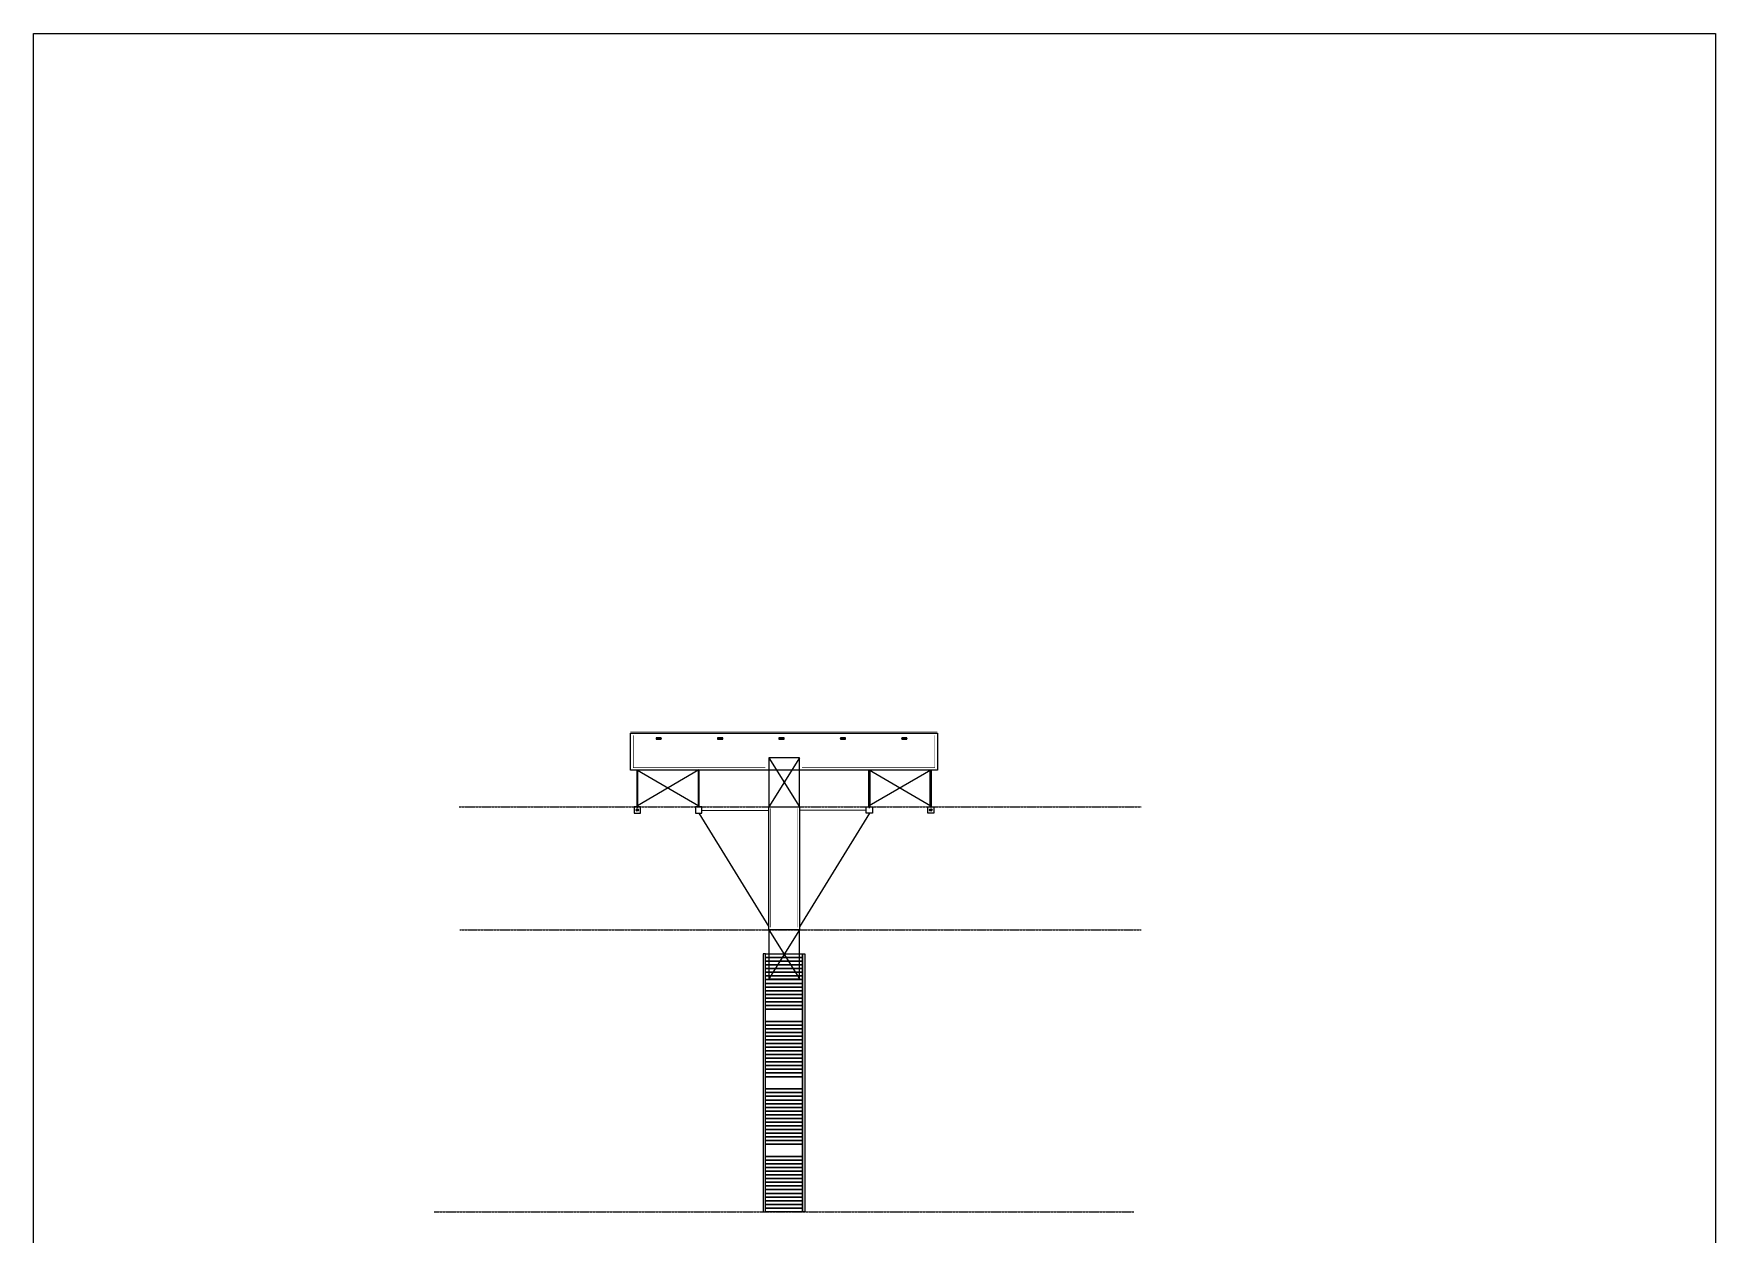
# Model space of a CAD drawing. Extents: x -231680 to 311509, y 18389 to 315840.
# Drawn here: x -37678 to 99266, y 218066 to 315840 of the extents above; entities that cross this region are included whole.
import ezdxf

# ---------------------------------------------------------------- set-up
doc = ezdxf.new("R2010")
doc.units = 0
doc.header["$LTSCALE"] = 1000
doc.linetypes.add('DASH', pattern=[0.35, 0.25, -0.1])
doc.linetypes.add('DOTE', pattern=[2.42, 2, -0.2, 0.02, -0.2])
doc.layers.add('00标注文字', color=2, linetype='Continuous', lineweight=15)
for name, color, linetype in [('DIM_SYMB', 3, 'Continuous'), ('DOTE', 1, 'Continuous'), ('PUB_DIM', 3, 'Continuous')]:
    doc.layers.add(name, color=color, linetype=linetype)

# ---------------------------------------------------------------- blocks, each defined once
blk = doc.blocks.new('*U84')
blk.add_lwpolyline([(-1500, 150), (1500, 150), (1500, -150), (-1500, -150)], close=True)
blk = doc.blocks.new('*U85')
at = {"color": 0, "linetype": 'ByBlock', "lineweight": -2, "transparency": 16777216}
for p in [(0, 0), (0, -300), (0, -600), (0, -900), (0, -1200), (0, -1500), (0, -1800), (0, -2100), (0, -2400), (0, -2700), (0, -3000), (0, -3300), (0, -3600), (0, -3900), (0, -4200)]:
    blk.add_blockref('*U84', p, dxfattribs=at)
blk = doc.blocks.new('M24_90')
at = {"layer": 'PUB_DIM'}
for p, q in [((-11, 11), (-14, 10)), ((-11, 11), (-7, 10)), ((-11, 11), (11, 11)), ((-7, 10), (0, 11)), ((-7, 10), (-7, 0)), ((0, 11), (7, 10)), ((11, 11), (7, 10)), ((7, 10), (7, 0)), ((11, 11), (14, 10)), ((-11, -74), (-14, -73)), ((-11, -74), (-7, -73)), ((-11, -74), (11, -74)), ((-7, -73), (-7, -58)), ((-7, -73), (0, -74)), ((0, -74), (7, -73)), ((7, -73), (7, -58)), ((11, -74), (7, -73)), ((11, -74), (14, -73))]:
    blk.add_line(p, q, dxfattribs=at)
for points in [[(-14, 10), (14, 10), (14, 0), (-14, 0)], [(-8, 0), (8, 0), (8, -77), (-8, -77)], [(-15, -52), (15, -52), (15, -55), (-15, -55)], [(-14, -73), (14, -73), (14, -58), (-14, -58)]]:
    blk.add_lwpolyline(points, close=True, dxfattribs=at)
blk = doc.blocks.new('ahjshdasda')
at = {"layer": 'PUB_DIM'}
for p, q in [((39726, 54601), (39726, 54591)), ((39727, 54601), (39727, 54591)), ((39729, 54601), (39729, 54591)), ((39731, 54601), (39731, 54591))]:
    blk.add_line(p, q, dxfattribs=at)
for points in [[(39720, 54602), (39737, 54602), (39737, 54600), (39720, 54600)], [(39729, 54599), (39729, 54580), (39728, 54580), (39728, 54599)]]:
    blk.add_lwpolyline(points, close=True, dxfattribs=at)
at = {"layer": 'PUB_DIM', "xscale": 0.08773124708293675, "yscale": 0.08773124708293675, "zscale": 0.08773124708293675, "rotation": 90.01075038123389}
blk.add_blockref('M24_90', (39726, 54594), dxfattribs=at)
blk = doc.blocks.new('M16膨胀螺栓')
at = {"layer": 'PUB_DIM'}
for p, q in [((-12, 12), (-16, 10)), ((-12, 12), (-8, 10)), ((-12, 12), (12, 12)), ((-8, 10), (0, 12)), ((0, 12), (8, 10)), ((12, 12), (8, 10)), ((12, 12), (16, 10)), ((-8, -84), (-12, -103)), ((-12, -103), (-12, -112)), ((-12, -112), (12, -112)), ((-10, -112), (-10, -112)), ((0, -128), (-10, -123)), ((-5, -117), (5, -117)), ((-2, -107), (-4, -112)), ((-1, -84), (-2, -107)), ((0, -128), (10, -123)), ((1, -84), (2, -107)), ((2, -107), (4, -112)), ((8, -84), (12, -103)), ((10, -112), (10, -112)), ((12, -103), (12, -112))]:
    blk.add_line(p, q, dxfattribs=at)
for points in [[(-16, 10), (16, 10), (16, 0), (-16, 0)], [(-8, 22), (8, 22), (8, -73), (-8, -73)], [(-10, -18), (10, -18), (10, -123), (-10, -123)], [(-8, -79), (8, -79), (8, -84), (-8, -84)]]:
    blk.add_lwpolyline(points, close=True, dxfattribs=at)
for centre, start, end in [((-5, -112), 180, 270), ((5, -112), 270, 0)]:
    blk.add_arc(centre, 5, start, end, dxfattribs=at)
blk = doc.blocks.new('hjashdasda')
at = {"layer": 'DOTE', "linetype": 'DOTE', "ltscale": 0.005}
for p, q in [((37896, 49659), (37896, 49655)), ((37909, 49660), (37909, 49655))]:
    blk.add_line(p, q, dxfattribs=at)
at = {"layer": 'DOTE', "linetype": 'DOTE', "ltscale": 0.02}
for p, q in [((37907, 49665), (37897, 49665)), ((37903, 49683), (37903, 49656))]:
    blk.add_line(p, q, dxfattribs=at)
at = {"layer": 'PUB_DIM'}
for p, q in [((37896, 49657), (37896, 49656)), ((37897, 49657), (37897, 49656)), ((37900, 49657), (37900, 49669)), ((37905, 49669), (37900, 49669)), ((37902, 49657), (37902, 49669)), ((37903, 49657), (37903, 49669)), ((37905, 49657), (37905, 49669)), ((37908, 49657), (37908, 49656)), ((37909, 49657), (37909, 49656))]:
    blk.add_line(p, q, dxfattribs=at)
for points in [[(37911, 49656), (37894, 49656), (37894, 49657), (37911, 49657)], [(37902, 49661), (37902, 49682), (37903, 49682), (37903, 49661)]]:
    blk.add_lwpolyline(points, close=True, dxfattribs=at)
at = {"layer": 'PUB_DIM', "yscale": 0.08773124708293675, "zscale": 0.08773124708293675}
for name, p, xscale, rotation in [('M16膨胀螺栓', (37896, 49657), -0.08773124708293675, 359.9999999999325), ('M24_90', (37905, 49665), 0.08773124708293675, 270)]:
    blk.add_blockref(name, p, dxfattribs=dict(at, xscale=xscale, rotation=rotation))
at = {"layer": 'PUB_DIM', "xscale": 0.08773124708293675, "yscale": 0.08773124708293675, "zscale": 0.08773124708293675}
blk.add_blockref('M16膨胀螺栓', (37909, 49657), dxfattribs=at)
blk = doc.blocks.new('*U92')
blk.add_lwpolyline([(-1500, 150), (1500, 150), (1500, -150), (-1500, -150)], close=True)
blk = doc.blocks.new('*U69')
at = {"color": 0, "linetype": 'ByBlock', "lineweight": -2, "transparency": 16777216}
for p in [(0, 0), (0, -300), (0, -600), (0, -900), (0, -1200), (0, -1500), (0, -1800), (0, -2100), (0, -2400), (0, -2700), (0, -3000), (0, -3300), (0, -3600), (0, -3900), (0, -4200)]:
    blk.add_blockref('*U92', p, dxfattribs=at)
blk = doc.blocks.new('*U70')
blk.add_lwpolyline([(-1500, 150), (1500, 150), (1500, -150), (-1500, -150)], close=True)
blk = doc.blocks.new('*U71')
at = {"color": 0, "linetype": 'ByBlock', "lineweight": -2, "transparency": 16777216}
for p in [(0, 0), (0, -300), (0, -600), (0, -900), (0, -1200), (0, -1500), (0, -1800), (0, -2100), (0, -2400), (0, -2700), (0, -3000), (0, -3300), (0, -3600), (0, -3900), (0, -4200)]:
    blk.add_blockref('*U70', p, dxfattribs=at)
blk = doc.blocks.new('*U72')
blk.add_lwpolyline([(-1500, 150), (1500, 150), (1500, -150), (-1500, -150)], close=True)
blk = doc.blocks.new('*U73')
at = {"color": 0, "linetype": 'ByBlock', "lineweight": -2, "transparency": 16777216}
for p in [(0, 0), (0, -300), (0, -600), (0, -900), (0, -1200), (0, -1500), (0, -1800), (0, -2100), (0, -2400), (0, -2700), (0, -3000), (0, -3300), (0, -3600), (0, -3900), (0, -4200)]:
    blk.add_blockref('*U72', p, dxfattribs=at)
blk = doc.blocks.new('游艇码头系船柱')
at = {"layer": 'DIM_SYMB'}
for p, q in [((0.04, 0.1), (0.05, 0.1)), ((0.04, 0.05), (0.05, 0.05)), ((0.05, 0.1), (0.05, 0.05)), ((0.05, 0.09), (0.1, 0.09)), ((0.05, 0.05), (0.1, 0.05)), ((0.15, 0.11), (0.19, 0.11)), ((0.15, 0.04), (0.19, 0.04)), ((0.43, 0.09), (0.18, 0.09)), ((0.43, 0.05), (0.18, 0.05)), ((0.46, 0.11), (0.42, 0.11)), ((0.46, 0.04), (0.42, 0.04)), ((0.57, 0.09), (0.51, 0.09)), ((0.57, 0.05), (0.51, 0.05)), ((0.57, 0.1), (0.57, 0.1)), ((0.57, 0.1), (0.57, 0.05)), ((0.57, 0.05), (0.57, 0.05))]:
    blk.add_line(p, q, dxfattribs=at)
blk.add_lwpolyline([(0, 0.15), (0.61, 0.15), (0.61, 0), (0, 0)], close=True, dxfattribs=at)
for centre, radius in [((0.13, 0.07), 0.04), ((0.13, 0.07), 0.035), ((0.48, 0.07), 0.04), ((0.48, 0.07), 0.035)]:
    blk.add_circle(centre, radius, dxfattribs=at)
for centre, radius, start, end in [((0.05, 0.07), 0.0256, 102.6804, 257.3196), ((0.15, 0.07), 0.035, 325.1501, 34.8499), ((0.19, 0.07), 0.035, 34.8499, 90), ((0.19, 0.07), 0.035, 270, 325.1501), ((0.42, 0.07), 0.035, 90, 145.1501), ((0.42, 0.07), 0.035, 214.8499, 270), ((0.46, 0.07), 0.035, 145.1501, 214.8499), ((0.56, 0.07), 0.0256, 282.6804, 77.3196)]:
    blk.add_arc(centre, radius, start, end, dxfattribs=at)
blk = doc.blocks.new('*U80')
at = {"layer": '00标注文字', "xscale": -693.1336901761795, "yscale": 693.1336901761795, "zscale": 693.1336901761795}
blk.add_blockref('游艇码头系船柱', (211, -52), dxfattribs=at)
blk = doc.blocks.new('*U81')
at = {"color": 0, "linetype": 'ByBlock', "lineweight": -2, "transparency": 16777216}
for p in [(0, 0), (5000, 0), (10000, 0), (15000, 0), (20000, 0)]:
    blk.add_blockref('*U80', p, dxfattribs=at)

msp = doc.modelspace()

# ---------------------------------------------------------------- hatches: boundary and pattern name
h = msp.add_hatch()
h.set_pattern_fill('ANSI31', color=3, scale=50)
h.set_pattern_definition([(45, (5609.226, 201263.046), (-56.1266, 56.1266), [])])
h.paths.add_polyline_path([(11524.2, 252932.1), (11444.2, 252932.1), (11444.2, 255805.7), (11524.2, 255805.7)])
h = msp.add_hatch()
h.set_pattern_fill('ANSI31', color=3, scale=50)
h.set_pattern_definition([(45, (609.226, 201263.046), (-56.1266, 56.1266), [])])
h.paths.add_polyline_path([(16524.2, 252932.1), (16444.2, 252932.1), (16444.2, 255805.7), (16524.2, 255805.7)])
h = msp.add_hatch()
h.set_pattern_fill('ANSI31', color=3, scale=50)
h.set_pattern_definition([(45, (-9390.774, 201263.046), (-56.1266, 56.1266), [])])
h.paths.add_polyline_path([(30330.4, 252932.1), (30410.4, 252932.1), (30410.4, 255805.7), (30330.4, 255805.7)])
h = msp.add_hatch()
h.set_pattern_fill('ANSI31', color=3, scale=50)
h.set_pattern_definition([(45, (-4390.774, 201263.046), (-56.1266, 56.1266), [])])
h.paths.add_polyline_path([(35330.4, 252932.1), (35410.4, 252932.1), (35410.4, 255805.7), (35330.4, 255805.7)])

# ---------------------------------------------------------------- linework, layer by layer
for points in [[(-37678, 315839.6), (99265.7, 315839.6), (99265.7, 131841.3), (-37678, 131841.3)], [(10927.3, 258869.8), (35927.3, 258869.8), (35927.3, 255869.8), (25427.3, 255869.8), (25427.3, 255869.8), (21427.3, 255869.8), (21427.3, 255869.8), (10927.3, 255869.8)], [(11729.7, 252869.8), (11229.7, 252869.8), (11229.7, 252369.8), (11729.7, 252369.8)], [(16729.7, 252869.8), (16229.7, 252869.8), (16229.7, 252369.8), (16729.7, 252369.8)], [(22177.3, 252869.8), (24677.3, 252869.8), (24677.3, 242869.8), (22177.3, 242869.8)], [(30125, 252869.8), (30625, 252869.8), (30625, 252369.8), (30125, 252369.8)], [(35125, 252869.8), (35625, 252869.8), (35625, 252369.8), (35125, 252369.8)], [(21927.3, 240906.4), (21727.3, 240906.4), (21727.3, 219906.4), (21927.3, 219906.4)], [(24927.3, 240906.4), (25127.3, 240906.4), (25127.3, 219906.4), (24927.3, 219906.4)], [(21927.3, 236406.4), (24927.3, 236406.4), (24927.3, 235406.4), (21927.3, 235406.4)], [(21927.3, 230906.4), (24927.3, 230906.4), (24927.3, 229906.4), (21927.3, 229906.4)], [(21927.3, 225406.4), (24927.3, 225406.4), (24927.3, 224406.4), (21927.3, 224406.4)]]:
    msp.add_lwpolyline(points, close=True)
at = {"color": 4, "const_width": 50}
msp.add_lwpolyline([(10905.3, 258966.2), (35917, 258969.2)], dxfattribs=at)
at = {"color": 6, "const_width": 50}
for points in [[(11145.8, 258710), (11145.8, 256076.3), (21632.4, 256076.3), (21632.4, 256076.3), (21897.3, 256076.3)], [(35708.9, 258710), (35708.9, 256076.3), (25222.2, 256076.3), (25222.2, 256076.3), (24876.9, 256076.3)], [(22331, 252761.5), (22331, 243079.4)], [(24523.6, 252761.5), (24523.6, 243079.4)]]:
    msp.add_lwpolyline(points, dxfattribs=at)
at = {"color": 2}
for points in [[(22177.3, 252869.8), (24677.3, 252869.8), (24677.3, 256869.8), (22177.3, 256869.8)], [(22177.3, 238869.8), (24677.3, 238869.8), (24677.3, 242869.8), (22177.3, 242869.8)]]:
    msp.add_lwpolyline(points, close=True, dxfattribs=at)
for points in [[(24677.3, 256869.8), (22177.3, 252869.8)], [(22177.3, 256869.8), (24677.3, 252869.8)], [(24677.3, 242869.8), (22177.3, 238869.8)], [(22177.3, 242869.8), (24677.3, 238869.8)]]:
    msp.add_lwpolyline(points, dxfattribs=at)
at = {"color": 3}
for points in [[(11524.2, 255805.7), (11444.2, 255805.7), (11444.2, 252932.1), (11524.2, 252932.1)], [(16524.2, 255805.7), (16444.2, 255805.7), (16444.2, 252932.1), (16524.2, 252932.1)], [(30330.4, 255805.7), (30410.4, 255805.7), (30410.4, 252932.1), (30330.4, 252932.1)], [(35330.4, 255805.7), (35410.4, 255805.7), (35410.4, 252932.1), (35330.4, 252932.1)]]:
    msp.add_lwpolyline(points, close=True, dxfattribs=at)
at = {"color": 1}
for points in [[(16484.2, 255879.7), (11482.4, 252970.5)], [(11484.4, 255869.8), (16482.4, 252970.5)], [(30370.4, 255879.7), (35372.2, 252970.5)], [(35370.2, 255869.8), (30372.2, 252970.5)], [(16479.7, 252369.8), (22177.3, 243094.7)], [(16729.7, 252619.8), (22177.3, 252569.8)], [(30125, 252619.8), (24677.3, 252569.8)], [(30375, 252369.8), (24677.3, 243094.7)]]:
    msp.add_lwpolyline(points, dxfattribs=at)
at = {"linetype": 'DASH', "ltscale": 0.1}
for points in [[(-3032.5, 252869.8), (52516.2, 252869.8)], [(-2982, 242869.8), (52516.2, 242869.8)], [(-5069.7, 219906.4), (51924.3, 219906.4)]]:
    msp.add_lwpolyline(points, dxfattribs=at)
at = {"color": 1}
for centre, radius in [((11479.7, 252619.8), 104.4), ((11479.7, 252619.8), 73.7), ((35375, 252619.8), 104.4), ((35375, 252619.8), 73.7)]:
    msp.add_circle(centre, radius, dxfattribs=at)

# ---------------------------------------------------------------- block references
for name, p in [('*U81', (13223.7, 258451.9)), ('*U85', (23427.3, 240756.4)), ('*U69', (23427.3, 235256.4)), ('*U71', (23427.3, 229756.4)), ('*U73', (23427.3, 224256.4))]:
    msp.add_blockref(name, p)
for name, p, xscale, yscale, zscale in [('ahjshdasda', (232714.4, -48179.4), -5.568559892244242, 5.568559892244242, 5.568559892244242), ('ahjshdasda', (237714.4, -48179.4), -5.568559892244242, 5.568559892244242, 5.568559892244242), ('ahjshdasda', (-190859.8, -48179.4), 5.568559892244242, 5.568559892244242, 5.568559892244242), ('ahjshdasda', (-185859.8, -48179.4), 5.568559892244242, 5.568559892244242, 5.568559892244242), ('hjashdasda', (159025.9, 59574.2), -3.892708075587689, 3.892708075587689, 3.892708075587689), ('hjashdasda', (164025.9, 59574.2), -3.892708075587689, 3.892708075587689, 3.892708075587689), ('hjashdasda', (-117171.2, 59574.2), 3.892708075587689, 3.892708075587689, 3.892708075587689), ('hjashdasda', (-112171.2, 59574.2), 3.892708075587689, 3.892708075587689, 3.892708075587689)]:
    msp.add_blockref(name, p, dxfattribs=dict(xscale=xscale, yscale=yscale, zscale=zscale))

doc.saveas('drawing.dxf')
